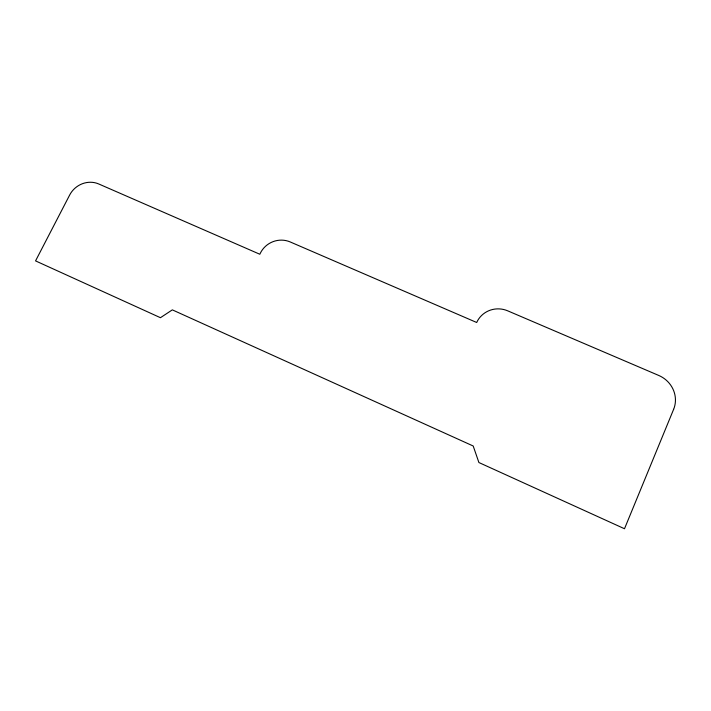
<?xml version="1.0" encoding="UTF-8"?>
<svg xmlns="http://www.w3.org/2000/svg" width="711" height="711" viewBox="0 0 711 711"><rect width="100%" height="100%" fill="white"/><g stroke="black" fill="none" stroke-linecap="round" stroke-linejoin="round"><path stroke-width="1.07" d="M673.628 409.323L624.498 528.744L478.903 462.532L473.197 446.001L172.329 309.863L160.446 317.701L35.55 260.893L69.678 195.001A22.21 20.566 -38.8 0 1 98.713 183.962L259.817 254.245L260.288 253.285A22.725 21.863 -29.5 0 1 290.221 241.953L476.699 322.492A23.712 23.054 14.3 0 1 507.681 310.823L658.786 375.47A26.618 25.249 30.7 0 1 673.628 409.323"/></g></svg>
